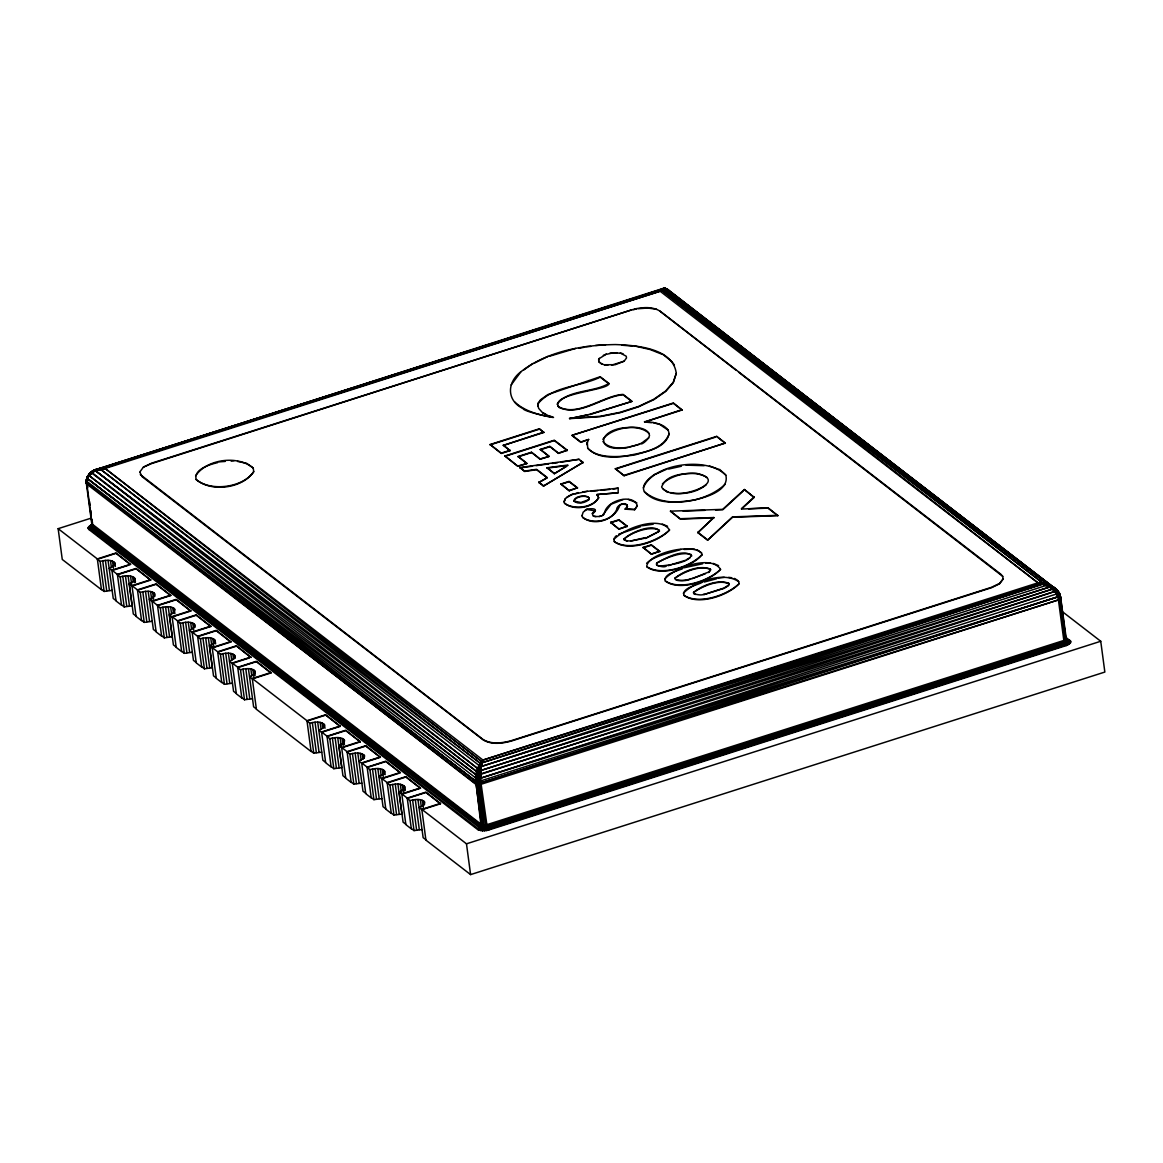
<?xml version="1.0" encoding="UTF-8"?>
<svg xmlns="http://www.w3.org/2000/svg" width="1163" height="1163" viewBox="0 0 1163 1163"><rect width="100%" height="100%" fill="white"/><g stroke="black" fill="none" stroke-linecap="round" stroke-linejoin="round"><path stroke-width="1.5" d="M1070.803 642.136L1067.721 641.264L1066.427 639.679L1060.671 597.709L1059.813 594.598L1055.771 589.045L667.722 289.471L665.105 288.468L97.023 469.154C90.83 470.797 84.536 477.353 86.745 484.041L476.903 784.603L481.046 784.284L1058.417 599.904C1066.907 591.982 1044.447 580.599 1037.934 582.823L482.95 760.064L481.002 768.627L480.741 781.391L487.341 827.896L488.78 829.989L1066.151 645.61L1070.367 643.095L1070.658 641.22L1064.232 635.987M488.78 829.989L486.73 830.513L485.785 827.184L480.014 784.545L481.002 768.627L477.659 768.496L91.688 472.44L94.101 470.346L661.616 289.572L580.526 315.522M91.964 519.236L92.429 522.769L90.874 526.476L88.097 527.798L88.926 529.528L477.673 829.553L482.441 830.847L486.73 830.513M88.228 528.714L90.961 527.057L91.804 524.179L86.324 483.168C85.8 477.833 89.711 472.919 94.101 470.346M91.95 523.234L92.153 525.589L482.369 826.195L486.643 825.846L1064.029 641.467L1066.195 640.173L1065.744 637.847M87.647 480.377C86.658 471.509 97.954 467.526 105.135 468.471L660.119 291.244L665.658 288.613L1055.771 589.045L1059.813 594.598L1060.525 598.64M1067.968 644.898L1064.741 640.086L1059.333 599.541C1057.778 590.571 1049.026 584.844 1040.594 583.274L482.95 760.064C476.539 766.388 475.536 775.852 476.089 784.385L481.497 824.93L480.944 828.041L478.865 830.208M475.289 780.94L479.708 781.231L480.566 777.931L476.001 778.003L475.493 784.066L86.644 482.674L86.425 480.508L88.824 475.914L96.136 469.489L88.984 474.3L86.396 483.634C84.972 473.632 96.238 466.959 105.135 468.471L482.95 760.064L476.641 771.52L475.434 777.727L480.901 824.611L480.159 827.62L477.673 829.553M618.135 492.778L596.968 494.551L618.135 492.778L618.222 488.169L587.46 491.309L571.193 494.653L565.422 498.505L564.128 501.762L565.422 498.505M97.023 469.154L90.074 473.486L87.385 476.845L86.425 480.508L87.167 477.339L87.399 478.545L475.434 777.727L480.581 778.207L481.293 766.475L482.95 760.064L480.29 763.306L95.41 470.652L88.984 474.955L86.425 480.508L92.153 524.586L91.412 527.58L88.926 529.528M627.453 506.516L625.331 509.176L627.453 506.516C626.639 500.642 616.492 504.873 616.637 509.656C611.273 521.954 591.545 524.193 582.648 517.361C594.526 526.81 614.864 519.774 619.777 505.469C621.624 502.678 627.627 505.294 627.25 504.902M625.331 509.176L634.62 509.743L637.324 505.731C633.806 493.388 606.868 499.814 604.44 513.116C603.495 519.105 587.969 515.035 595.892 516.634M476.903 784.603L476.786 777.727L478.909 765.719C484.36 756.241 477.571 778.977 479.708 781.231L1057.661 596.91C1064.189 589.248 1044.389 582.038 1037.934 582.823L660.119 291.244L102.518 468.326C96.151 468.427 90.249 472.905 87.399 478.545L475.289 780.94L476.903 784.603L482.311 825.163L480.493 830.644M1069.393 644.04L1065.701 640.653L1060.045 599.119L1057.661 596.91L480.581 778.207L1056.295 594.075C1061.834 588.085 1045.115 583.433 1040.667 583.143C1049.375 584.146 1059.115 588.507 1060.743 598.16M86.745 484.041L86.644 482.674L475.289 780.94L477.659 768.496L482.95 760.064L479.316 765.647L477.6 781.245L483.285 825.265L482.441 830.847M87.399 478.545L475.885 774.645L478.037 774.049L477.659 768.496L479.011 766.301L481.293 766.475L1049.462 587.082C1053.751 587.78 1063.316 593.682 1059.042 598.102L1058.417 599.904L1063.84 640.45L1066.151 645.61M484.564 830.804L478.647 781.26L479.214 771.374L482.02 761.489L478.124 770.168L478.865 774.107L477.179 774.5L477.659 777.756L475.871 781.071L476.743 783.092L480.871 782.888L1058.417 599.904L1057.138 593.712C1059.915 587.562 1042.775 583.332 1037.934 582.823L661.485 290.11L660.119 291.244L661.136 289.442L663.332 288.555L667.722 289.471L824.131 410.684M582.009 515.863L583.128 512.243L586.835 509.089C606.185 506.443 585.062 519.163 595.325 510.542M659.421 531.171C647.529 537.728 634.707 543.659 659.421 531.171C653.213 522.536 629.459 532.93 623.979 539.196C631.916 531.927 650.379 525.647 659.465 530.154M691.84 555.856C683.553 548.049 665.236 558.211 656.586 563.197C661.573 560.086 680.82 550.666 691.316 554.591C690.778 562.441 668.274 565.436 659.581 566.032C651.513 563.226 664.858 569.172 666.544 565.64M710.433 570.539L708.471 572.545L710.477 569.521M728.983 584.858L723.953 588.056L703.688 594.642L723.997 588.42L728.343 585.789L729.027 583.841M86.236 481.7L87.385 476.845L92.575 471.233L88.984 474.3L87.269 477.688M557.062 404.259C567.733 389.401 594.06 392.658 608.845 383.427L608.889 383.79C607.624 390.623 548.471 393.385 559.054 407.472C580.148 416.921 602.579 396.365 623.121 394.766L631.771 401.453L589.888 414.61M477.702 783.179L476.656 781.187L478.618 777.8L477.964 774.514L480.581 774.369L479.418 770.211L482.049 762.768L1040.594 583.274L1049.462 587.082L1057.705 593.159L1060.045 599.119M87.385 476.845L96.136 469.489M94.407 470.259L662.285 288.657C669.336 289.413 665.265 287.188 661.136 289.442L102.518 468.326L96.849 469.256M592.389 513.537L592.999 515.979M538.411 402.805L537.946 405.974L538.411 402.805L540.388 399.898L547.773 394.62L600.181 376.739L608.845 383.427M586.806 444.688L587.315 442.1L587.708 448.148C599.41 460.65 619.603 456.943 634.765 454.966C647.064 451.2 665.658 448.22 669.19 433.639C663.114 450.575 640.624 452.843 625.36 456.085C613.017 457.117 595.907 457.335 587.708 448.148M569.521 418.273L600.079 416.31L620.184 412.298L638.429 406.483L653.78 399.287L665.629 391.044L673.261 382.249L676.255 373.41L673.319 382.627L665.687 391.422L653.839 399.665L638.472 406.861L620.242 412.676L600.123 416.674L569.579 418.651L588.187 414.726L631.771 401.453M676.299 373.788C673.624 348.217 636.568 345.28 615.431 344.568C582.547 345.048 547.497 351.095 520.922 371.738C506.472 382.642 506.763 401.061 523.365 408.722C522.231 411.629 568.823 421.486 548.282 415.671C545.273 413.984 539.676 411.077 545.142 414.101M1056.106 589.365L1054.492 591.545L479.723 774.209L478.822 774.573L479.607 777.858L478.604 778.091L477.6 781.245L480.014 784.545L480.871 782.888L1057.661 596.91L1057.138 593.712L1056.295 594.075L1054.696 590.6L1052.181 589.19L1052.268 586.821L1058.112 592.679L1059.042 598.102L1054.696 590.6C1056.833 585.483 1044.156 585.076 1040.754 583.012M643.372 487.762C653.533 462.976 707.86 456.347 725.814 475.144C729.695 490.539 706.377 497.212 694.282 500.046C678.073 502.285 656.63 505.411 644.418 491.775C640.479 484.767 649.506 477.964 654.842 474.17M479.011 766.301L475.885 774.645L89.071 475.594C92.051 469.881 99.131 468.02 105.135 468.471L481.613 761.503L479.316 765.647L95.41 470.652L105.135 468.471L99.785 468.616L93.345 471.378L102.518 468.34M667.126 491.455C680.617 500.075 731.28 480.784 696.07 473.254C684.513 473.268 666.922 474.141 661.921 486.279C659.29 488.009 675.834 497.081 663.215 489.201M1070.658 641.22C1068.056 642.499 1064.218 636.612 1067.634 640.682L1067.445 641.889L1064.726 643.517L487.341 827.896L481.991 828.318L91.412 527.58L90.874 526.476L92.429 522.769M665.105 288.468L663.637 288.468L666.21 288.86L1052.5 586.559L1048.168 584.48L664.596 288.802C658.462 292.204 662.488 287.566 665.934 288.657L663.332 288.555L660.119 291.244L661.136 289.442L664 288.424M613.773 539.617C623.572 528.438 660.075 514.933 669.539 529.979C658.97 541.638 628.442 552.469 614.253 541.565L614.151 538.222M702.001 555.027L701.594 553.05C690.88 542.452 647.195 553.835 646.715 566.628C659.799 577.473 693.322 566.585 701.958 554.664C690.604 567.006 660.918 576.383 646.715 566.628M664.785 578.985C674.584 567.806 711.087 554.315 720.551 569.347C709.982 581.006 679.468 591.836 665.265 580.948C663.462 573.941 677.099 571.048 682.55 568.692M683.335 593.304C694.384 581.471 723.837 571.106 738.694 581.689L739.116 583.666C728.532 595.325 698.018 606.156 683.815 595.252C681.998 587.548 697.684 585.28 702.568 582.111M573.999 500.352C576.092 495.089 587.562 495.133 589.016 497.808C584.945 494.493 574.275 497.095 574.188 501.311M564.549 503.259C572.807 509.612 592.767 508.391 598.669 497.531C593.377 508.333 573.65 510.848 564.549 503.259L564.084 501.384M710.331 569.376C699.356 564.666 682.666 572.719 674.947 578.2C683.393 571.164 699.225 564.753 710.273 568.998L710.535 569.899L710.273 568.998M728.881 583.695C717.905 578.985 701.216 587.039 693.497 592.505C701.943 585.483 717.775 579.072 728.823 583.317L729.085 584.219L728.823 583.317M86.324 483.168L87.806 476.467M480.842 763.262L479.229 768.321M614.253 541.565C629.154 551.524 658.127 541.304 669.539 529.979M665.265 580.948C680.166 590.891 709.139 580.671 720.551 569.347M683.815 595.252C698.716 605.211 727.689 594.991 739.116 583.666M476.467 774.543L475.434 777.727L476.786 777.727L476.467 774.543L479.723 774.209M648.823 437.928C632.992 448.351 646.875 443.51 649.521 435.573C648.692 427.882 634.925 426.472 627.715 427.519C597.171 428.929 594.119 453.207 627.933 447.537M649.274 433.654C638.385 422.751 611.534 427.533 602.841 439.352M88.417 476.219L89.26 475.914M478.865 774.107L480.712 771.68L480.101 770.328L481.002 768.627M87.269 477.121L89.827 473.777M88.097 527.798L92.735 524.324M139.909 471.887L143.398 467.133L151.495 463.223L631.872 309.809C640.813 307.395 651.28 306 659.639 310.884L1000.994 574.348L1002.724 576.368L1003.102 579.029L999.613 583.782L991.516 587.708L511.139 741.107C502.198 743.52 491.731 744.931 483.372 740.031L142.017 476.583L139.953 472.265M195.588 475.871C206.723 458.992 237.921 454.907 253.214 468.049L253.738 471.64C242.602 488.518 211.39 492.618 196.111 479.461C193.596 469.474 209.413 464.517 217.67 462.612M196.111 479.461C210.474 491.964 243.329 487.646 253.738 471.64M192.186 632.454L189.453 630.346L194.715 627.206L195.079 624.865C191.415 620.926 185.004 622.176 180.338 623.31L177.605 621.202L196.256 615.242L210.837 626.494L193.872 631.916M364.237 758.043L364.615 755.703C360.952 751.763 354.541 753.013 349.859 754.147L347.126 752.039L365.778 746.079L380.374 757.331L361.708 763.291L358.974 761.184L364.237 758.043L363.743 754.685M598.538 359.992L599.265 358.378L598.785 361.722L601.969 364.179L598.785 361.722M140.287 474.562L483.314 739.668C491.673 744.553 502.154 743.142 511.095 740.744L991.458 587.33L999.569 583.419L1003.102 579.029M481.889 761.489L478.749 770.153L479.956 771.491M574.406 501.587L574.144 500.933C577.735 504.786 585.425 502.779 589.016 499.552L589.234 497.895M479.214 771.374L477.819 771.331L477.252 774.035M86.295 482.194L86.716 481.293L475.289 780.94M520.922 371.738L511.153 384.938M587.373 442.463L588.652 439.454L580.788 441.969L572.123 435.296L673.377 402.965L682.085 410.016L644.564 421.995L682.027 409.638M634.62 509.743L637.324 505.731M99.873 468.529C107.17 468.282 92.095 469.038 91.063 472.309C86.382 476.161 102.518 465.171 105.135 468.471L95.41 470.652L477.659 768.496M1048.168 584.48L1037.934 582.823L1048.168 584.48L666.21 288.86L664.073 288.511L660.119 291.244C662.14 286.723 668.114 288.337 670.121 292.262L666.21 288.86L661.34 290.096L662.939 289.296L1048.168 584.48L1042.978 583.157L661.485 290.11L662.939 289.282L1042.978 583.157M1043.618 583.622L481.293 766.475L1046.467 585.367L1052.064 587.068M477.542 770.226L480.799 770.502L1049.462 587.082L1050.611 585.527L1052.5 586.559L1050.48 585.614M602.594 515.151L611.098 504.233L623.077 499.552M480.581 763.277L481.758 761.489M1047.18 584.291L1046.467 585.367L1037.934 582.823L1043.356 584.073L482.049 762.768M538.454 403.183C553.341 385.753 580.875 386.814 600.239 377.117L608.889 383.79M680.893 549.474C670.382 552.847 654.406 555.609 646.613 563.285M480.595 774.369L1052.181 589.19L1053.576 587.271L1055.771 589.045M707.293 477.673C695.081 469.489 672.447 473.995 662.387 483.939M1047.878 584.727L1047.412 585.425L1049.462 587.082M662.648 289.238L661.602 289.194L664.553 288.395M1052.413 586.646L1055.67 589.321M644.418 491.775C665.28 509.612 705.985 502.416 725 484.419M574.362 501.209L580.948 502.474L589.016 499.552M91.063 472.309L88.781 474.751M660.962 290.081L662.517 288.613M92.444 523.713L91.906 526.621L482.252 827.271L486.948 826.893L1064.334 642.514L1066.718 641.089L1066.486 639.563M1067.183 640.159L1068.564 641.118L1068.332 642.514L1065.177 644.404L487.806 828.783L481.584 829.277L90.714 528.424L90.103 527.13L92.226 524.557M91.775 525.24L88.533 526.839M173.447 612.901L175.032 609.383C171.368 605.443 164.957 606.708 160.276 607.827L157.543 605.719L176.209 599.759L190.79 611.026L172.124 616.971L169.391 614.864L173.447 612.901L172.676 607.566M599.294 358.553L606.359 354.134L603.321 355.34M607.958 365.08L604.687 364.731L615.212 364.702L624.153 361.17L626.508 357.971L626.246 356.227L620.33 353.029L623.077 353.77M697.829 532.639L713.806 517.55L697.829 532.639L707.598 540.184L732.559 517.259L777.843 515.689L768.016 507.766L741.485 509.074L754.162 497.415L744.349 489.507L722.732 509.35L670.44 511.168L680.268 519.091L713.864 517.913M715.579 509.976L722.79 509.728L743.128 491.048M707.598 540.184L732.501 516.881L777.785 515.311M741.427 508.696L754.118 497.037M87.487 476.626L88.504 476.016M670.586 492.545C681.998 495.249 697.306 492.516 706.348 484.608M523.684 370.008L532.756 363.539M595.369 510.92L586.879 509.467L584.771 510.63M92.182 471.8L97.358 470.143L91.717 471.858L88.984 474.3M661.093 290.081L663.739 288.598M573.824 493.679L566.904 497.095M95.526 470.317L96.398 469.779M566.352 466.378L554.329 473.719L567.849 465.447M631.872 309.809L151.553 463.586L143.398 467.133M92.706 524.687L89.493 525.894M611.564 365.197L624.153 361.17M321.133 729.346L324.128 727.093L324.506 724.753C320.843 720.813 314.432 722.063 309.765 723.197L307.032 721.089L325.684 715.129L340.265 726.381L321.613 732.341L318.88 730.233L321.133 729.346L320.116 722.383M583.041 462.394L543.484 486.061L583.041 462.394L579.029 459.298L519.934 467.541L524.6 471.48L536.594 469.692L547.104 477.804L538.862 482.485L547.104 477.804M91.993 471.655L100.207 469.052L481.613 761.503M690.953 578.607C688.481 581.311 675.979 581.326 675.645 579.436C686.563 582.925 698.396 575.656 708.427 572.167M534.253 363.161L548.078 356.358M656.295 473.864L666.879 469.125M640.813 526.563L618.687 534.195M1056.309 594.075L1057.138 593.712M662.285 288.657L664.654 288.613M599.207 516.532L601.605 515.747M93.185 524.571L89.522 526.752L89.871 529.092L478.618 829.117L481.075 830.077L488.286 829.495L1065.671 645.116L1069.713 642.092L1066.122 638.385M129.297 583.913L134.559 580.773L134.923 578.433C131.259 574.493 124.848 575.758 120.182 576.877L117.448 574.769L136.1 568.809L150.681 580.075L132.03 586.021L129.297 583.913L133.294 613.948L136.042 616.056M209.5 645.814L214.762 642.688L215.126 640.333C211.477 636.394 205.066 637.658 200.385 638.778L197.652 636.67L216.303 630.724L230.885 641.976L212.233 647.936L209.5 645.814L213.512 675.848L216.245 677.971M345.673 777.858L342.94 775.736L338.927 745.701L344.19 742.576L344.553 740.22C340.89 736.281 334.493 737.546 329.812 738.679L327.079 736.557L345.731 730.611L360.312 741.863L343.361 747.271M399.083 792.134L404.346 788.994L404.709 786.653C401.046 782.714 394.65 783.964 389.968 785.098L387.235 782.99L405.887 777.029L420.468 788.281L401.817 794.242L399.083 792.134L403.096 822.168L405.829 824.276M91.688 472.44L93.273 471.829M602.928 441.446C610.575 451.404 629.968 448.191 641.249 443.277M629.387 446.941L639.606 444.295M672.403 564.288L685.429 560.333M692.407 578.563L705.403 573.737M549.576 356.227L575.7 348.406M668.202 289.994L665.861 289.645L667.722 289.471M96.282 470.026L99.509 468.951M480.581 778.207L1054.492 591.56M130.14 459.661L107.708 466.828L126.738 460.839M147.396 454.137L166.382 448.06M190.543 440.326L199.164 437.564M219.865 430.935L231.946 427.083M245.756 422.663L268.188 415.482M275.093 413.272L300.97 404.986M307.875 402.776L337.212 393.385M357.913 386.77L369.994 382.903M383.805 378.484L406.236 371.302M413.141 369.093L439.018 360.806M442.478 359.701L508.042 338.724M518.393 335.409L540.839 328.228M551.189 324.913L577.066 316.627M58.15 528.671L97.343 558.923L101.457 589.699L62.264 559.461L58.15 528.671L90.99 518.189M97.343 558.923L115.995 552.963L130.634 564.593M129.311 563.575L116.053 553.341L97.387 559.301L100.12 561.409L104.132 591.444L112.07 590.368M557.717 406.134C576.528 418.287 603.728 395.391 623.063 394.402L631.727 401.075M503.288 445.036L510.135 450.648L501.282 453.483L490.103 444.513L539.458 428.754L543.833 432.476L503.332 445.4L543.775 432.098M490.146 444.891L539.501 429.132L543.833 432.476M111.924 570.175L117.39 574.391L121.504 605.182L116.038 600.966L111.924 570.175L130.576 564.215M128.933 565.131L111.982 570.553L109.235 568.445L114.497 565.305L114.875 562.95C111.212 559.025 104.801 560.275 100.12 561.409M117.39 574.391L136.042 568.445L150.681 580.075M490.103 444.513L501.224 453.105L510.092 450.285M504.931 455.969L554.3 440.21L567.282 450.226L558.473 453.439L549.765 446.374L540.272 449.412L548.98 456.463L540.112 459.298L531.418 452.233L518.116 456.478L526.824 463.543L517.971 466.363L504.931 455.969L517.971 466.363M504.989 456.347L554.344 440.588L567.326 450.604M572.123 435.296L673.421 403.343L682.085 410.016M518.175 456.855L531.462 452.611M540.315 449.79L549.808 446.752M131.971 585.658L137.452 589.874L141.552 620.664L136.086 616.434L131.971 585.658L150.638 579.697M572.181 435.674L580.831 442.347L588.652 439.454M517.928 466L526.824 463.543M531.418 452.233L540.068 458.92L548.98 456.463M549.765 446.374L558.414 453.061L567.282 450.226M137.452 589.874L156.104 583.913L170.728 595.543L152.077 601.504L149.344 599.396L154.606 596.256L154.97 593.915C151.321 589.975 144.91 591.226 140.229 592.36L137.496 590.252L156.147 584.291L170.728 595.543M152.033 601.126L157.499 605.341L161.599 636.132L156.133 631.916L152.033 601.126L170.685 595.165M157.499 605.341L176.151 599.396L190.79 611.026M560.9 483.982L569.129 481.351L577.473 487.791L569.303 490.801L560.9 483.982L569.303 490.801M560.959 484.346L569.187 481.729L577.531 488.169M615.416 468.704L716.655 436.372L725.319 443.045L624.124 475.754L615.416 468.704L624.124 475.754M615.46 469.082L714.998 437.288M172.08 616.608L177.546 620.824L181.661 651.614L176.195 647.384L172.08 616.608L190.732 610.648M569.259 490.423L577.473 487.791M624.066 475.376L725.319 443.045M177.546 620.824L196.198 614.864L210.837 626.494M192.128 632.076L197.608 636.292L201.708 667.082L196.242 662.866L192.128 632.076L210.794 626.116M197.608 636.292L216.26 630.346L230.885 641.976M212.189 647.558L217.655 651.774L221.755 682.565L216.289 678.334L212.189 647.558L230.841 641.598M610.677 522.391L618.905 519.774L627.25 526.214L619.079 529.209L610.677 522.391L619.079 529.209M610.735 522.769L618.963 520.137L627.308 526.592M217.655 651.774L236.307 645.814L250.946 657.444L236.307 645.814M236.365 646.192L217.699 652.152L220.432 654.26L224.444 684.295L232.382 683.219M619.036 528.831L627.25 526.214M232.237 663.026L237.703 667.257L241.817 698.033L236.351 693.817L232.237 663.026L250.888 657.066M249.245 657.996L232.28 663.404L229.547 661.296L234.81 658.156L235.188 655.816C231.524 651.876 225.113 653.126 220.432 654.26M237.703 667.257L256.354 661.296L270.994 672.926L252.342 678.887L249.609 676.764L254.871 673.639L255.235 671.284C251.571 667.344 245.16 668.609 240.494 669.743L237.761 667.62L256.412 661.674L270.994 672.926M643.139 547.453L651.367 544.822L659.712 551.262L651.542 554.271L643.139 547.453L651.542 554.271M643.197 547.831L651.425 545.2L659.77 551.64M252.284 678.509L306.974 720.711L311.088 751.502L256.398 709.285L252.284 678.509L270.95 672.548M651.498 553.893L659.712 551.262M306.974 720.711L325.625 714.751L340.265 726.381M321.555 731.963L327.021 736.194L331.135 766.969L325.669 762.754L321.555 731.963L340.207 726.003M327.021 736.194L345.687 730.233L360.312 741.863M341.617 747.446L347.083 751.661L351.182 782.452L345.716 778.221L341.617 747.446L360.268 741.485M347.083 751.661L365.734 745.701L380.374 757.331M361.664 762.913L367.13 767.144L371.244 797.92L365.764 793.704L361.664 762.913L380.316 756.968M367.13 767.144L385.782 761.184L400.421 772.814M399.098 771.796L385.84 761.561L367.188 767.507L369.921 769.63L373.919 799.664L381.857 798.588M381.711 778.396L387.177 782.612L391.291 813.402L385.825 809.186L381.711 778.396L400.363 772.436M398.72 773.351L381.769 778.774L379.036 776.666L384.284 773.526L384.662 771.171C380.999 767.231 374.588 768.496 369.921 769.63M387.177 782.612L405.843 776.651L420.468 788.281M401.773 793.864L407.239 798.094L411.339 828.87L405.872 824.654L401.773 793.864L420.425 787.918M407.239 798.094L425.891 792.134L440.53 803.764L421.864 809.724L419.131 807.616L424.393 804.476L424.771 802.121C421.108 798.181 414.697 799.446 410.016 800.58L407.283 798.472L425.934 792.512L440.53 803.764M1063.055 612.189L1100.736 641.264L1104.85 672.054L470.593 874.605L425.92 840.137L421.82 809.346L440.472 803.386M421.82 809.346L466.479 843.815L1100.736 641.264M480.813 770.502L1052.181 589.19L1054.696 590.6M662.387 289.209L664.16 288.686M627.119 540.969L624.109 539.487L626.116 540.766L630.666 541.028L645.538 537.582M630.666 541.028L644.186 538.367M702.626 563.779L684.018 567.791M704.182 582.038L716.51 578.811M668.565 469.082L681.416 466.232M575.336 493.679L578.215 492.56M633.631 309.751L637.019 308.515M606.388 354.322L613.483 352.767L620.359 353.218M121.446 604.804L124.179 606.912L132.117 605.836L128.104 575.801M141.508 620.286L144.241 622.394L152.164 621.318M161.555 635.754L164.288 637.862L172.226 636.786L168.213 606.752M181.602 651.236L184.335 653.344L192.273 652.269M201.664 666.704L204.397 668.812L212.32 667.736L208.322 637.702M241.759 697.655L244.492 699.777L252.429 698.701M311.03 751.124L313.763 753.231L321.7 752.156M331.092 766.591L333.825 768.714L341.748 767.638L337.735 737.604M351.139 782.074L353.872 784.182L361.795 783.106M391.233 813.024L393.981 815.132L401.904 814.056L397.891 784.022M411.295 828.507L414.028 830.615L421.951 829.539M664.335 289.006L668.376 290.183L669.554 291.928M668.056 565.669L670.993 565M89.071 475.594L476.641 771.52L477.819 771.331M569.579 418.651L588.187 414.726M653.184 524.222L642.325 525.749M92.226 525.065L90.932 525.036M1069.975 640.406L1068.041 640.508M579.058 348.202L584 347.33M519.934 467.541L524.542 471.102L536.55 469.329L547.061 477.426M519.977 467.919L532.523 466.174M536.099 465.665L548.631 463.921M552.221 463.426L557.586 462.67M561.177 462.176L579.029 459.298M638.414 308.704L647.791 308.035L656.644 309.271M617.059 352.694L609.834 353.261M225.186 461.435L219.066 461.871M695.678 594.453C690.052 592.476 701.071 596.415 703.644 594.264M554.329 473.719L547.046 467.759L567.791 465.084M547.104 468.137L566.119 465.68M590.673 346.429L585.614 346.676M684.077 549.459L694.674 549.11M590.935 491.338L597.767 490.641M601.184 490.292L609.732 489.419M613.148 489.071L618.222 488.169M479.316 765.647L480.959 765.705M665.992 289.834L667.475 289.703L666.428 288.889M704.167 465.694L686.025 465.142M683.117 511.109L704.749 510.353M748.565 508.827L768.074 508.144L777.843 515.689M670.44 511.168L680.21 518.713L713.806 517.55M231.175 461.13L234.097 460.679M621.798 345.193L632.178 346.036M625.272 508.798L634.576 509.365M644.52 421.617C652.806 422.373 662.765 422.969 668.216 430.208L669.234 434.017M644.564 421.995L651.367 422.678M237.557 461.42L246.658 463.325L253.214 468.049M636.844 502.823L628.354 499.465M1059.624 594.569L1060.671 597.709L1059.813 594.598M1047.049 584.437L1050.611 585.527M1070.367 643.095L1067.445 641.889L1065.933 639.199L1060.394 596.285M661.485 354.046L650.132 349.54L633.937 345.833M514.686 401.918C523.597 410.612 538.862 415.322 552.032 416.95M480.566 774.834L479.694 774.674L480.566 777.931L479.607 778.149L478.647 781.26L479.854 783.077L480.741 781.391L481.046 784.284M475.943 782.917L476.743 783.092M657.517 423.928L653.024 422.474M1040.623 583.201C1047.747 584.829 1057.08 588.173 1058.49 596.386M667.562 526.243L662.212 524.048M718.574 565.625L713.239 563.415M601.94 363.99L604.716 364.92M718.487 469.212L709.43 465.97M1053.169 587.809L1049.724 586.646M1043.705 583.506L1046.918 584.596M552.076 417.328L548.282 415.671M668.216 430.208L658.956 423.914M701.594 553.05L697.189 549.779M1048.023 584.582L1050.334 585.774M1052.573 588.638L1058.112 592.679L1060.234 597.142M725.814 475.144L719.563 469.343M674.409 365.022L671.763 361.548L662.925 354.381M882.601 457.001L885.479 459.225M909.946 478.008L915.703 482.441M940.169 501.224L945.941 505.658M968.968 523.335L971.846 525.545M974.725 527.769L977.603 529.979M997.752 545.447L1007.827 553.195M1026.536 567.559L1038.065 576.412M1043.822 580.831L1040.972 578.549M827.009 412.909L854.296 434.032M857.16 436.256L890.189 461.827M893.068 464.052L920.355 485.175M924.658 488.504L946.202 505.178M949.066 507.402L951.945 509.627M954.823 511.851L982.095 532.974M990.716 539.632L1012.261 556.307M1023.745 565.203L1038.108 576.325L1025.155 566.366M680.181 300.025L695.997 312.236M698.876 314.461L701.74 316.67M710.375 323.329L727.616 336.645M741.994 347.752L757.796 359.949M773.613 372.16L787.991 383.267M790.855 385.476L793.733 387.701M802.354 394.359L823.913 411.004M836.851 420.991L854.107 434.308M868.485 445.4L879.984 454.282M882.848 456.507L885.726 458.716M898.665 468.704L915.906 482.02M930.284 493.127L946.101 505.324M948.964 507.548L951.843 509.772M961.903 517.535L982.037 533.076M993.536 541.943L1007.899 553.05M1055.786 589.118L1058.214 591.807L1055.335 589.67L1058.345 592.301L1059.755 597.637M735.714 369.936L659.639 310.884M738.578 372.145L1002.724 576.368M725.363 443.423L716.655 436.372M754.162 497.415L744.349 489.507M697.771 532.261L707.54 539.806M580.424 460.708L583.099 462.772M540.272 449.412L548.921 456.085M547.046 467.759L554.271 473.341M518.116 456.478L526.781 463.165M503.332 445.4L510.135 450.648M538.803 482.107L543.426 485.683M538.862 482.485L543.484 486.061M100.207 469.052L480.29 763.306M338.927 745.701L341.66 747.824M101.399 589.336L104.132 591.444M115.98 600.588L113.247 598.48L108.057 560.333M156.089 631.538L153.356 629.43L148.166 591.284M176.136 647.006L173.403 644.898L169.391 614.864M196.184 662.488L193.451 660.38L188.261 622.234M221.711 682.187L224.444 684.295M236.293 693.439L233.559 691.331L228.37 653.184M256.34 708.921L253.607 706.799L248.417 668.667M325.611 762.376L322.878 760.268L317.688 722.121M365.72 793.326L362.987 791.218L357.797 753.072M371.186 797.556L373.919 799.664M385.767 808.808L383.034 806.7L377.844 768.554M425.876 839.759L423.143 837.651L417.953 799.504M91.659 472.948L476.641 771.52M665.745 288.802L666.675 289.602M542.569 412.705L538.673 408.387L537.902 405.596M596.968 494.551L598.712 497.909M597.026 494.929L598.305 496.034M1051.526 587.838L1052.181 589.176M581.951 515.485L582.648 517.361M693.497 592.505L693.715 593.552M674.947 578.2L675.165 579.232M656.397 563.881L656.615 564.913M623.935 538.818L624.153 539.865M668.376 290.183L668.667 291.448M1066.093 638.254L1063.84 640.45L486.454 824.829L482.311 825.163L91.732 523.713M738.694 581.689L737.124 579.93M735.859 579.116L734.289 578.418M731.789 577.735L728.59 577.342M724.273 577.342L717.993 578.113M710.041 563.037L705.723 563.023M689.877 557.862L686.853 559.418M605.618 344.742L595.63 345.44M616.39 535.736L615.053 536.972M587.46 491.309L582.823 491.847M466.479 843.815L470.593 874.605M423.899 801.118L424.379 804.651M422.402 800.304L423.347 807.369M420.381 799.751L421.311 806.817M415.293 799.562L419.305 829.597M412.589 799.926L416.601 829.96M410.016 800.58L414.028 830.615M404.709 786.653L405.189 790.186M403.852 785.636L404.564 790.942M402.354 784.836L403.299 791.901M400.319 784.284L401.497 793.108M395.246 784.08L399.243 814.115M392.542 784.444L396.539 814.478M389.968 785.098L393.981 815.132M384.662 771.171L385.127 774.703M383.805 770.168L384.27 773.7M382.307 769.354L383.252 776.419M380.272 768.801L381.217 775.866M375.184 768.612L379.196 798.647M372.48 768.976L376.492 799.01M362.245 753.886L362.958 759.177M360.225 753.333L361.17 760.398M355.137 753.13L359.149 783.164M352.433 753.493L356.445 783.528M349.859 754.147L353.872 784.182M343.696 739.217L344.408 744.509M342.198 738.403L343.143 745.468M340.163 737.851L341.341 746.69M335.089 737.662L339.087 767.696M332.385 738.025L336.383 768.06M329.812 738.679L333.825 768.714M324.506 724.753L324.971 728.285M323.648 723.735L324.114 727.268M322.151 722.921L322.849 728.227M315.028 722.179L319.04 752.214M312.324 722.543L316.336 752.577M309.765 723.197L313.763 753.231M254.377 670.281L255.075 675.572M252.88 669.466L253.825 676.532M250.845 668.914L251.79 675.979M245.771 668.725L249.769 698.759M243.052 669.088L247.065 699.123M240.494 669.743L244.492 699.777M234.315 654.798L234.795 658.331M232.818 653.984L233.53 659.29M230.797 653.446L231.742 660.511M225.709 653.243L229.722 683.277M223.005 653.606L227.018 683.64M215.126 640.333L215.606 643.866M214.268 639.33L214.748 642.863M212.771 638.516L213.716 645.581M210.736 637.964L211.928 646.802M205.662 637.76L209.674 667.795M202.958 638.138L206.956 668.173M200.385 638.778L204.397 668.812M194.221 623.848L194.686 627.38M192.724 623.034L193.669 630.099M190.688 622.481L191.633 629.561M185.615 622.292L189.613 652.327M182.911 622.656L186.909 652.69M180.338 623.31L184.335 653.344M174.174 608.365L174.872 613.671M170.641 607.013L171.586 614.079M165.553 606.81L169.565 636.844M162.849 607.188L166.861 637.222M160.276 607.827L164.288 637.862M154.112 592.897L154.592 596.43M152.615 592.083L153.56 599.149M150.594 591.531L151.772 600.37M145.506 591.342L149.518 621.376M142.802 591.705L146.814 621.74M140.229 592.36L144.241 622.394M134.923 578.433L135.402 581.965M134.065 577.415L134.777 582.721M132.567 576.615L133.28 581.907M130.532 576.063L131.71 584.902M125.459 575.859L129.456 605.894M122.755 576.237L126.752 606.272M120.182 576.877L124.179 606.912M114.875 562.95L115.341 566.483M114.018 561.947L114.483 565.48M112.52 561.133L113.451 568.198M110.485 560.581L111.43 567.646M105.397 560.392L109.409 590.426M102.693 560.755L106.705 590.789M87.254 483.982L87.734 487.515M89.609 501.616L90.089 505.135M90.787 510.426L91.266 513.959"/></g></svg>
